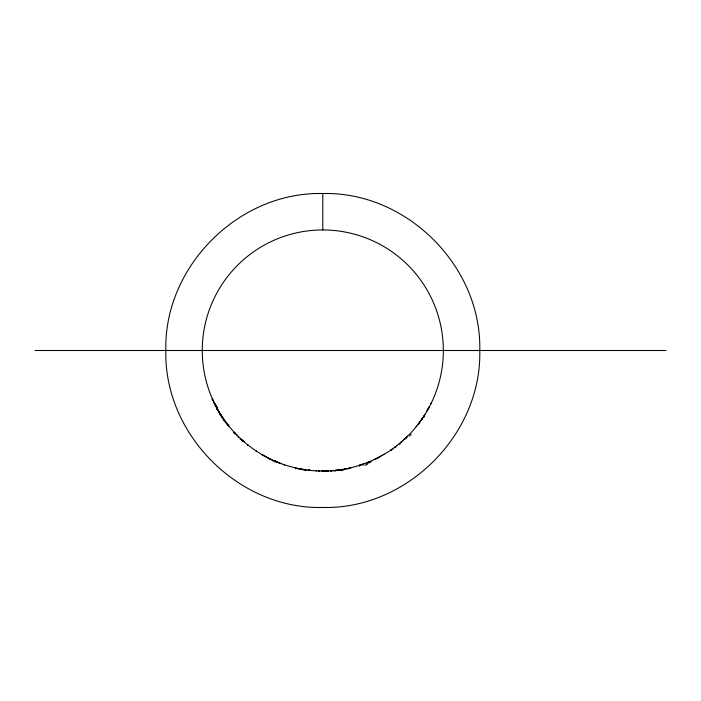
<?xml version="1.0" encoding="UTF-8"?>
<svg xmlns="http://www.w3.org/2000/svg" width="701" height="701" viewBox="0 0 701 701"><rect width="100%" height="100%" fill="white"/><g stroke="black" fill="none" stroke-linecap="round" stroke-linejoin="round"><path stroke-width="1.05" d="M295.471 468.82L295.98 468.023M284.457 465.219L283.887 464.597M275.3 461.687L275.099 461.205M274.547 461.757L274.757 461.065M273.241 460.391L273.013 461.048M270.428 459.47L267.186 457.446M270.551 459.523L269.35 458.55M431.159 403.32L430.931 403.785M429.336 406.913L429.415 406.764A22.905 1.122 -59 0 1 429.143 407.132L429.012 407.518M427.601 410.076L427.575 410.12A12.285 0.771 -64.1 0 0 429.494 406.782M424.71 414.887L424.377 415.421M423.956 416.07L424.42 416.455M421.809 419.277L422.256 419.619M419.312 422.738L419.61 422.335A32.921 1.428 -57.4 0 0 419.995 421.8M247.418 445.468L247.874 444.933M418.69 423.562L419.356 423.5M418.374 423.974L419.172 423.737M416.631 426.182L416.184 426.734M242.607 440.508L242.134 441.034L242.677 440.57L243.413 441.218M242.599 441.42L243.063 440.911M241.416 440.324L242.099 440.044M240.373 439.369L240.837 438.896L241.503 439.509M240.11 439.124L240.583 438.66M406.282 437.468L407.57 436.215A14.073 0.736 -46.1 0 1 404.705 438.94L403.846 439.737M406.475 437.284L405.8 437.923M406.159 437.582L405.415 438.291M238.165 437.24L238.612 436.776M402.54 440.903L401.848 441.507M401.41 441.893L401.454 442.349M234.704 433.744L235.212 433.332L237.56 435.742M234.073 433.06L234.704 432.789A17.753 0.491 48.6 0 1 234.563 432.543M234.029 433.008L234.528 432.596M397.055 445.468L396.582 445.836M233.626 432.578L234.169 432.21M395.189 446.896L395.714 447.694M392.709 448.71L392.954 449.166M227.185 425.069L227.764 424.657M391.815 449.341L391.342 449.665M225.608 422.983L226.195 422.607L225.871 422.168M223.672 420.363L224.294 419.987M224.679 421.687L225.415 421.546M384.174 454.257L383.657 454.563M224.083 420.784L224.635 420.469L225.179 421.231M382.623 455.159L382.133 455.44M223.768 420.346L224.478 420.25M223.093 419.373L223.777 419.251M221.577 417.209L222.182 416.893M220.903 416.184L221.516 415.877M220.272 415.185L221.025 415.097M219.702 414.317L220.342 414.011L220.044 414.747M218.572 412.46L219.22 412.162L220.07 413.572M218.213 411.785L218.835 411.513L218.195 410.409L217.547 410.716M369.83 461.495L369.751 462.178M369.269 461.731L368.77 461.941M368.156 462.187L368.2 462.809M217.082 409.761L217.687 409.515L218.116 410.26M367.105 462.607L367.403 463.142M366.842 462.713L366.36 462.905M216.758 409.182L217.608 409.375M362.706 464.255L362.654 464.956M362.47 464.334L362.031 464.491M361.891 464.535L362.075 465.157M360.629 464.956L359.324 465.385L359.455 466.034M211.991 399.728L212.675 399.535M350.763 467.76L350.018 467.935M349.773 467.996L349.256 468.11M348.02 468.382L347.494 468.496M346.154 468.767L346.215 468.75A9.98 0.824 -11.7 0 1 345.821 468.846L345.54 468.881M345.032 468.978L344.541 469.074M342.78 469.381L343.069 469.81M341.79 469.539L342.141 469.959M339.897 469.828L339.205 469.924M337.917 470.099L337.453 470.152M336.515 470.266L336.112 470.31M335.332 470.397L334.841 470.441M333.133 470.608L332.905 470.625A7.702 0.464 -7.2 0 0 336.296 470.389M322.802 193.529C238.796 191.461 163.762 266.494 165.83 350.5C163.762 434.506 238.796 509.539 322.802 507.471C406.808 509.539 481.841 434.506 479.773 350.5C481.841 266.494 406.808 191.461 322.802 193.529L322.802 229.954M327.875 470.941L326.841 470.984M326.105 471.002L325.641 471.011M324.896 471.028L324.782 471.028A12.89 0.806 1.6 0 1 322.565 471.011M324.37 471.037L323.222 471.046M35.05 350.5L202.256 350.5M202.633 350.5L665.95 350.5M319.349 471.002L319.612 471.545M318.876 470.984L318.377 470.967M316.484 470.879L315.958 470.853M310.14 470.38L309.159 470.275M309.123 470.266L308.125 470.152M305.934 469.863L300.966 469.057M300.747 469.013L298.547 468.583M424.166 415.746L424.604 415.886M423.492 416.78L424 416.937M421.949 419.067L422.466 419.233M423.238 417.174L423.825 417.375M281.075 463.598L281.171 463.633A8.903 0.587 19.8 0 1 279.778 463.081A9.069 0.535 20 0 1 278.875 462.73L278.832 462.739M275.651 461.442L275.844 461.53A9.244 0.587 23.8 0 0 278.542 462.651L278.385 462.564A15.133 0.92 19.9 0 1 274.52 460.943L274.336 460.872M274.923 461.135L275.011 461.17A35.672 1.972 19.2 0 1 274.161 460.767M268.86 458.305L263.804 455.624M266.757 457.227L262.7 455.002M261.972 454.572L262.893 455.107M256.128 450.936L255.497 450.515M243.317 441.131L244.15 441.858M242.721 440.605L242.073 440.026M399.859 443.759L399.342 443.628L400.026 444.197M234.476 432.535L234.502 432.57A22.011 1.472 50.6 0 0 235.133 433.218M229.332 426.629L228.07 425.051M228.219 425.235L227.448 424.254M227.229 423.974L226.703 423.281M226.738 423.325L226.335 422.791M391.403 450.261L391.088 449.84L391.281 450.349M225.897 422.195L225.38 421.503M225.599 421.8L225.661 421.879A12.653 0.596 50.3 0 0 227.387 424.263M224.329 420.03L223.987 419.548M223.707 419.137L223.084 418.243M222.182 416.893L222.655 417.603A12.408 0.499 53.7 0 0 224.162 419.768M222.094 416.762L221.744 416.219M221.761 416.254L220.981 415.036M220.903 414.913L220.561 414.37M220.377 414.063L220.035 413.52M218.826 411.496L218.283 410.576M217.678 409.498L217.292 408.806M217.328 408.876L216.819 407.938M216.644 407.623L216.346 407.062M216.364 407.088L216.267 406.913A19.242 0.824 65.7 0 1 215.943 406.457M216.276 406.922L215.505 405.441M215.522 405.485L213.56 401.48M213.577 401.507L212.648 399.482M212.657 399.5L212.245 398.562M369.068 461.819L369.261 462.406M359.543 465.315L359.674 465.963M335.893 470.336L335.91 470.827M335.446 470.38L335.464 470.879M334.955 470.432L334.973 470.932M331.056 470.765L331.056 471.274M328.059 470.932L328.059 471.449M309.912 470.117A33.324 0.719 9.8 0 1 308.431 469.845M306.153 470.257A28.233 4.197 15.1 0 1 302.166 469.644M301.754 469.416A13.477 1.533 13.8 0 1 296.453 468.364M295.848 467.891A12.706 1.104 11.7 0 1 295.191 467.742M272.882 460.452A16.395 1.095 20.6 0 1 271.471 459.795M277.394 462.283A12.311 0.605 19.8 0 1 274.923 461.223M276.693 462.064A8.614 0.675 20.8 0 1 273.381 460.601M278.402 462.616A8.263 0.517 23.9 0 1 275.037 461.24M343.779 469.784A21.433 4.197 -6.6 0 1 340.537 470.31M342.517 469.749A17.569 2.848 -7.7 0 1 340.151 470.117M341.063 469.854A11.891 0.903 -10.9 0 1 337.689 470.292M331.95 471.046A31.931 2.892 2.5 0 1 330.898 471.125M336.384 470.397A11.47 1.095 -7.7 0 1 334.526 470.599M337.269 470.362A7.886 0.683 -7.6 0 1 334.543 470.651M326.28 470.748A22.274 1.402 1.9 0 1 321.47 470.827M324.23 470.976A22.669 1.989 -4.4 0 1 323.853 470.976M344.988 468.855A14.151 1.376 -11.8 0 1 344.244 468.995M345.873 468.654A17.157 2.147 -12.2 0 1 345.067 468.803M350.737 468.189A6.659 0.999 -12.7 0 1 347.284 468.951M429.511 406.431A15.22 0.964 -63.5 0 1 426.97 411.014M424.175 416.341A22.169 1.49 -63.5 0 1 424.648 414.861M423.141 417.165A13.284 0.438 -56.8 0 1 420.661 420.723M420.109 421.476A44.119 1.945 -57.5 0 1 419.198 422.703M423.755 416.937A9.902 0.666 -61 0 1 423.658 416.534M418.506 423.562A33.727 3.768 -58 0 1 418.076 424.123M427.838 408.972A24.798 1.533 -58.2 0 1 427.128 410.234M371.153 461.722A23.562 2.515 -14.7 0 1 368.919 462.949M380.871 456.062A11.505 0.447 -29 0 1 377.164 457.99M379.705 457.034A14.414 1.306 -30.1 0 1 374.176 459.742M360.805 464.605A21.994 2.401 -14.8 0 1 360.069 464.842M367.894 463.922A19.759 4.083 -12.2 0 1 364.748 465.411M401.244 441.963A11.926 0.631 -42.2 0 1 400.56 442.541M401.366 442.059A42.612 0.946 -44.2 0 1 400.946 442.41M411.101 434.366A31.186 6.213 -37.4 0 1 409.55 436.013M405.765 437.845A19.865 0.622 -45.1 0 1 405.012 438.554M406.711 437.31A11.531 0.648 -47 0 1 404.635 439.203M215.812 406.3A8.43 0.543 66.7 0 1 214.033 402.961M227.106 423.939A22.327 0.552 49.6 0 1 226.625 423.299M217.135 407.027A57.613 1.735 58.4 0 1 214.576 403.093M217.485 408.639A23.615 1.306 63.7 0 1 216.889 407.561M363.197 464.08L363.381 464.667L363.249 464.062M262.524 454.896A120.546 120.546 0 0 0 443.347 350.5A120.546 120.546 0 0 0 262.524 246.104A120.546 120.546 0 0 0 262.524 454.896"/></g></svg>
